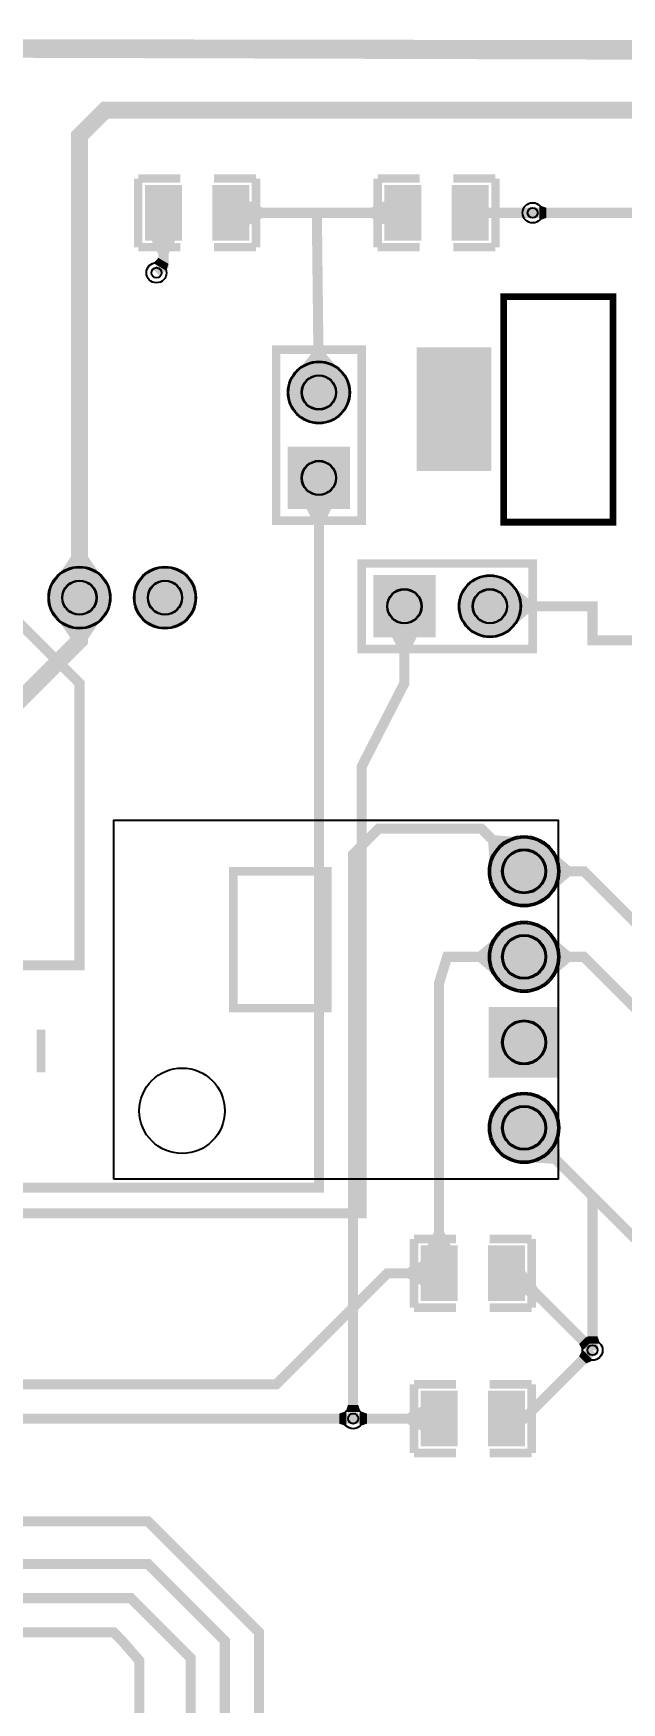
# Model space of a CAD drawing. Header units: millimetres. Extents: x 1 to 169, y 35 to 120.
# Drawn here: x 116.23 to 133.71, y 69.54 to 119.12 of the extents above; entities that cross this region are included whole.
import ezdxf

# ---------------------------------------------------------------- set-up
doc = ezdxf.new("R2010")
doc.units = ezdxf.units.MM
for name, color, linetype, true_color in [('BoardOutline', 7, 'Continuous', 0xff00ff), ('BottomLayer', 7, 'Continuous', 0x0000ff), ('BottomSolderLayer', 7, 'Continuous', 0xaa00ff), ('Hole', 7, 'Continuous', 0x000000), ('Multi-Layer', 7, 'Continuous', 0xc0c0c0), ('TopLayer', 7, 'Continuous', 0xff0000), ('TopPasterLayer', 7, 'Continuous', 0x808080), ('TopSilkLayer', 7, 'Continuous', 0xffff00), ('TopSolderLayer', 7, 'Continuous', 0x800080)]:
    doc.layers.add(name, color=color, linetype=linetype, true_color=true_color)

msp = doc.modelspace()

# ---------------------------------------------------------------- hatches: boundary and pattern name
at = {"layer": 'BottomLayer'}
for points in [[(131.263, 113.567), (131.263, 114.017), (131.473, 113.942), (131.473, 113.642)], [(130.39, 101.433), (130.39, 102.783), (131.02, 102.258), (131.02, 101.958)], [(129.812, 94.171), (130.873, 95.232), (129.954, 95.303), (129.742, 95.091)], [(130.748, 85.616), (131.808, 86.677), (131.879, 85.757), (131.667, 85.545)], [(132.617, 80.209), (133.067, 80.209), (132.992, 80.419), (132.692, 80.419)], [(125.505, 78.177), (125.955, 78.177), (125.88, 78.387), (125.58, 78.387)]]:
    msp.add_hatch(color=256, dxfattribs=at).paths.add_polyline_path(points)
at = {"layer": 'BottomSolderLayer'}
for points in [[(123.789, 108.458, 1), (125.64, 108.458, 1)], [(123.789, 104.993), (123.789, 106.844), (125.64, 106.844), (125.64, 104.993)], [(116.677, 102.362, 1), (118.528, 102.362, 1)], [(119.217, 102.362, 1), (121.068, 102.362, 1)], [(126.329, 103.034), (128.18, 103.034), (128.18, 101.183), (126.329, 101.183)], [(128.869, 102.108, 1), (130.72, 102.108, 1)], [(129.759, 94.234, 1), (131.861, 94.234, 1)], [(129.759, 91.694, 1), (131.861, 91.694, 1)], [(129.759, 88.103), (129.759, 90.205), (131.861, 90.205), (131.861, 88.103)], [(129.759, 86.614, 1), (131.861, 86.614, 1)]]:
    msp.add_hatch(color=256, dxfattribs=at).paths.add_polyline_path(points)
at = {"layer": 'Multi-Layer'}
for points in [[(123.814, 108.458, 1), (125.614, 108.458, 1)], [(123.814, 105.018), (123.814, 106.818), (125.614, 106.818), (125.614, 105.018)], [(126.354, 103.008), (128.154, 103.008), (128.154, 101.208), (126.354, 101.208)], [(128.894, 102.108, 1), (130.694, 102.108, 1)], [(129.81, 94.234, 1), (131.81, 94.234, 1)], [(129.81, 91.694, 1), (131.81, 91.694, 1)], [(129.81, 88.154), (129.81, 90.154), (131.81, 90.154), (131.81, 88.154)], [(129.81, 86.614, 1), (131.81, 86.614, 1)]]:
    msp.add_hatch(color=256, dxfattribs=at).paths.add_polyline_path(points)
at = {"layer": 'TopLayer'}
for points in [[(120.597, 113.017), (119.597, 113.017), (119.597, 114.567), (120.597, 114.567)], [(122.597, 113.017), (121.597, 113.017), (121.597, 114.567), (122.597, 114.567)], [(127.709, 113.017), (126.709, 113.017), (126.709, 114.567), (127.709, 114.567)], [(129.709, 113.017), (128.709, 113.017), (128.709, 114.567), (129.709, 114.567)], [(122.597, 114.167), (122.597, 113.417), (123.047, 113.642), (123.047, 113.942)], [(126.709, 113.417), (126.709, 114.167), (126.259, 113.942), (126.259, 113.642)], [(120.472, 113.017), (119.722, 113.017), (119.947, 112.567), (120.247, 112.567)], [(119.796, 112.3), (120.183, 112.07), (120.247, 112.277), (119.947, 112.454)], [(125.382, 109.061), (124.032, 109.046), (124.55, 109.682), (124.85, 109.685)], [(127.648, 106.21), (127.648, 109.716), (129.807, 109.716), (129.807, 106.21)], [(125.089, 105.018), (124.339, 105.018), (124.564, 104.568), (124.864, 104.568)], [(118.277, 102.957), (116.927, 102.957), (117.352, 103.587), (117.852, 103.587)], [(118.277, 101.767), (116.927, 101.767), (117.352, 101.137), (117.852, 101.137)], [(127.629, 101.208), (126.879, 101.208), (127.104, 100.758), (127.404, 100.758)], [(131.472, 93.484), (131.472, 94.984), (132.172, 94.384), (132.172, 94.084)], [(130.149, 90.944), (130.149, 92.444), (129.449, 91.844), (129.449, 91.544)], [(131.472, 90.944), (131.472, 92.444), (132.172, 91.844), (132.172, 91.544)], [(130.748, 85.616), (131.808, 86.677), (131.879, 85.757), (131.667, 85.545)], [(127.911, 83.071), (128.661, 83.071), (128.436, 83.521), (128.136, 83.521)], [(128.786, 81.521), (127.786, 81.521), (127.786, 83.071), (128.786, 83.071)], [(130.786, 81.521), (129.786, 81.521), (129.786, 83.071), (130.786, 83.071)], [(127.786, 81.921), (127.786, 82.671), (127.336, 82.446), (127.336, 82.146)], [(130.786, 82.441), (130.786, 81.691), (131.236, 81.404), (131.236, 81.828)], [(132.861, 80.31), (132.543, 79.991), (132.447, 80.193), (132.66, 80.405)], [(132.861, 79.711), (132.543, 80.029), (132.447, 79.827), (132.66, 79.615)], [(127.786, 77.603), (127.786, 78.353), (127.336, 78.128), (127.336, 77.828)], [(128.786, 77.203), (127.786, 77.203), (127.786, 78.753), (128.786, 78.753)], [(130.786, 77.203), (129.786, 77.203), (129.786, 78.753), (130.786, 78.753)], [(130.786, 78.353), (130.786, 77.603), (130.81, 77.828), (130.81, 78.128)], [(125.532, 77.753), (125.532, 78.203), (125.322, 78.128), (125.322, 77.828)], [(125.929, 77.753), (125.929, 78.203), (126.139, 78.128), (126.139, 77.828)]]:
    msp.add_hatch(color=256, dxfattribs=at).paths.add_polyline_path(points)
at = {"layer": 'TopPasterLayer'}
for points in [[(120.597, 113.017), (119.597, 113.017), (119.597, 114.567), (120.597, 114.567)], [(122.597, 113.017), (121.597, 113.017), (121.597, 114.567), (122.597, 114.567)], [(127.709, 113.017), (126.709, 113.017), (126.709, 114.567), (127.709, 114.567)], [(129.709, 113.017), (128.709, 113.017), (128.709, 114.567), (129.709, 114.567)], [(127.648, 106.21), (127.648, 109.716), (129.807, 109.716), (129.807, 106.21)], [(128.786, 81.521), (127.786, 81.521), (127.786, 83.071), (128.786, 83.071)], [(130.786, 81.521), (129.786, 81.521), (129.786, 83.071), (130.786, 83.071)], [(128.786, 77.203), (127.786, 77.203), (127.786, 78.753), (128.786, 78.753)], [(130.786, 77.203), (129.786, 77.203), (129.786, 78.753), (130.786, 78.753)]]:
    msp.add_hatch(color=256, dxfattribs=at).paths.add_polyline_path(points)
at = {"layer": 'TopSolderLayer'}
for points in [[(120.648, 112.966), (119.546, 112.966), (119.546, 114.618), (120.648, 114.618)], [(122.648, 112.966), (121.546, 112.966), (121.546, 114.618), (122.648, 114.618)], [(127.76, 112.966), (126.658, 112.966), (126.658, 114.618), (127.76, 114.618)], [(129.76, 112.966), (128.658, 112.966), (128.658, 114.618), (129.76, 114.618)], [(127.617, 106.128), (127.617, 109.798), (129.838, 109.798), (129.838, 106.128)], [(123.789, 108.458, 1), (125.64, 108.458, 1)], [(123.789, 104.993), (123.789, 106.844), (125.64, 106.844), (125.64, 104.993)], [(116.677, 102.362, 1), (118.528, 102.362, 1)], [(119.217, 102.362, 1), (121.068, 102.362, 1)], [(126.329, 103.034), (128.18, 103.034), (128.18, 101.183), (126.329, 101.183)], [(128.869, 102.108, 1), (130.72, 102.108, 1)], [(129.759, 94.234, 1), (131.861, 94.234, 1)], [(129.759, 91.694, 1), (131.861, 91.694, 1)], [(129.759, 88.103), (129.759, 90.205), (131.861, 90.205), (131.861, 88.103)], [(129.759, 86.614, 1), (131.861, 86.614, 1)], [(128.837, 81.47), (127.735, 81.47), (127.735, 83.122), (128.837, 83.122)], [(130.837, 81.47), (129.735, 81.47), (129.735, 83.122), (130.837, 83.122)], [(128.837, 77.152), (127.735, 77.152), (127.735, 78.804), (128.837, 78.804)], [(130.837, 77.152), (129.735, 77.152), (129.735, 78.804), (130.837, 78.804)]]:
    msp.add_hatch(color=256, dxfattribs=at).paths.add_polyline_path(points)

# ---------------------------------------------------------------- linework, layer by layer
at = {"layer": 'BoardOutline', "const_width": 0.254}
msp.add_lwpolyline([(168.91, 35.56), (1.778, 35.306), (1.778, 118.618), (84.836, 118.618), (169.164, 118.364), (168.91, 35.56)], close=True, dxfattribs=at)
at = {"layer": 'BottomLayer', "const_width": 0.3}
for points in [[(143.002, 109.22), (138.43, 113.792), (131.064, 113.792)], [(114.808, 91.44), (117.602, 91.44), (117.602, 99.822), (115.062, 102.362)], [(151.638, 101.092), (132.842, 101.092), (132.842, 102.108), (129.794, 102.108)], [(130.81, 94.234), (129.54, 95.504), (126.492, 95.504), (125.73, 94.742), (125.73, 77.978)], [(132.842, 80.01), (132.842, 84.582), (130.81, 86.614)]]:
    msp.add_lwpolyline(points, dxfattribs=at)
at = {"layer": 'BottomSolderLayer'}
for centre, radius in [((124.714, 108.458), 0.925), ((124.714, 108.458), 0.514), ((124.714, 105.918), 0.514), ((117.602, 102.362), 0.925), ((120.142, 102.362), 0.925), ((117.602, 102.362), 0.514), ((120.142, 102.362), 0.514), ((129.794, 102.108), 0.925), ((127.254, 102.108), 0.514), ((129.794, 102.108), 0.514), ((130.81, 94.234), 1.051), ((130.81, 94.234), 0.657), ((130.81, 91.694), 1.051), ((130.81, 91.694), 0.657), ((130.81, 89.154), 0.657), ((130.81, 86.614), 1.051), ((130.81, 86.614), 0.657)]:
    msp.add_circle(centre, radius, dxfattribs=at)
at = {"layer": 'Hole'}
for centre in [(131.064, 113.792), (119.888, 112.014), (132.842, 80.01), (125.73, 77.978)]:
    msp.add_circle(centre, 0.15, dxfattribs=at)
at = {"layer": 'Multi-Layer'}
for centre, radius in [((131.064, 113.792), 0.3), ((119.888, 112.014), 0.3), ((124.714, 108.458), 0.9), ((124.714, 108.458), 0.5), ((124.714, 105.918), 0.5), ((117.602, 102.362), 0.9), ((120.142, 102.362), 0.9), ((117.602, 102.362), 0.5), ((120.142, 102.362), 0.5), ((129.794, 102.108), 0.9), ((127.254, 102.108), 0.5), ((129.794, 102.108), 0.5), ((130.81, 94.234), 1), ((130.81, 94.234), 0.625), ((130.81, 91.694), 1), ((130.81, 91.694), 0.625), ((130.81, 89.154), 0.625), ((130.81, 86.614), 1), ((130.81, 86.614), 0.625), ((132.842, 80.01), 0.3), ((125.73, 77.978), 0.3)]:
    msp.add_circle(centre, radius, dxfattribs=at)
at = {"layer": 'TopLayer'}
for points, const_width in [([(117.602, 102.362), (117.602, 116.078), (118.364, 116.84), (135.89, 116.84), (137.16, 115.57), (137.16, 110.744)], 0.5), ([(120.097, 113.792), (120.097, 112.223), (119.888, 112.014)], 0.3), ([(122.098, 113.792), (127.209, 113.792)], 0.3), ([(124.714, 108.458), (124.653, 113.792)], 0.3), ([(131.064, 113.792), (129.21, 113.792)], 0.3), ([(99.314, 79.01), (101.869, 79.01), (107.696, 84.836), (124.714, 84.836), (124.714, 105.918)], 0.3), ([(117.602, 102.362), (117.602, 101.092), (115.062, 98.552), (94.996, 98.552), (94.742, 98.806)], 0.5), ([(99.639, 76.454), (100.584, 76.454), (108.204, 84.074), (125.984, 84.074), (125.984, 97.346), (127.254, 99.822), (127.254, 102.108)], 0.3), ([(130.81, 94.234), (132.588, 94.234), (136.017, 90.805), (141.758, 90.805)], 0.3), ([(130.81, 91.694), (128.524, 91.694), (128.285, 90.916), (128.285, 82.296)], 0.3), ([(130.81, 91.694), (132.588, 91.694), (134.747, 89.535), (141.758, 89.535)], 0.3), ([(155.448, 90.805), (155.448, 87.884), (151.892, 87.884), (145.796, 81.788), (135.636, 81.788), (130.81, 86.614)], 0.3), ([(128.285, 82.296), (126.746, 82.296), (123.444, 78.994), (106.68, 78.994), (101.237, 73.551), (101.237, 72.06)], 0.3), ([(132.842, 80.01), (130.556, 82.296), (130.287, 82.296)], 0.3), ([(130.287, 77.978), (130.81, 77.978), (132.842, 80.01)], 0.3), ([(125.73, 77.978), (106.68, 77.978), (102.037, 73.335), (102.037, 72.06)], 0.3), ([(128.285, 77.978), (125.73, 77.978)], 0.3), ([(138.43, 66.294), (123.444, 66.294), (122.936, 66.802), (122.936, 71.628), (119.634, 74.93), (104.648, 74.93), (102.837, 73.12), (102.837, 72.06)], 0.3), ([(138.43, 63.754), (123.444, 63.754), (121.92, 65.278), (121.92, 71.374), (119.634, 73.66), (104.394, 73.66), (103.637, 72.904), (103.637, 72.06)], 0.3), ([(131.572, 58.674), (126.238, 58.674), (120.904, 64.008), (120.904, 70.866), (119.126, 72.644), (108.458, 72.644), (106.421, 70.618), (105.08, 70.618)], 0.3), ([(131.572, 56.134), (126.746, 56.134), (119.38, 63.5), (119.38, 70.788), (118.872, 71.374), (118.623, 71.628), (108.712, 71.628), (106.934, 69.85), (105.08, 69.818)], 0.3)]:
    msp.add_lwpolyline(points, dxfattribs=dict(at, const_width=const_width))
at = {"layer": 'TopSilkLayer'}
for points, const_width in [([(169.164, 118.618), (169.164, 118.618), (1.524, 118.872), (1.524, 35.306), (169.164, 35.306), (169.164, 118.618)], 0.5), ([(133.454, 111.306), (133.454, 104.605), (130.206, 104.605), (130.206, 111.306), (133.454, 111.306)], 0.201), ([(123.444, 104.648), (123.444, 109.728), (125.984, 109.728), (125.984, 104.648), (123.444, 104.648)], 0.254), ([(125.984, 103.378), (131.064, 103.378), (131.064, 100.838), (125.984, 100.838), (125.984, 103.378)], 0.254), ([(122.174, 90.17), (124.968, 90.17), (124.968, 94.234), (122.174, 94.234), (122.174, 90.17)], 0.254)]:
    msp.add_lwpolyline(points, close=True, dxfattribs=dict(at, const_width=const_width))
at = {"layer": 'TopSilkLayer', "const_width": 0.254}
for points in [[(120.597, 114.812), (119.347, 114.812)], [(119.347, 112.772), (119.347, 114.812)], [(121.597, 114.812), (122.847, 114.812)], [(122.847, 112.772), (122.847, 114.812)], [(127.709, 114.812), (126.459, 114.812)], [(126.459, 112.772), (126.459, 114.812)], [(128.709, 114.812), (129.959, 114.812)], [(129.959, 112.772), (129.959, 114.812)], [(120.597, 112.772), (119.347, 112.772)], [(121.597, 112.772), (122.847, 112.772)], [(127.709, 112.772), (126.459, 112.772)], [(128.709, 112.772), (129.959, 112.772)], [(116.459, 88.265), (116.459, 89.535)], [(128.786, 83.316), (127.536, 83.316)], [(127.536, 81.276), (127.536, 83.316)], [(129.786, 83.316), (131.036, 83.316)], [(131.036, 81.276), (131.036, 83.316)], [(128.786, 81.276), (127.536, 81.276)], [(129.786, 81.276), (131.036, 81.276)], [(128.786, 78.998), (127.536, 78.998)], [(127.536, 76.958), (127.536, 78.998)], [(129.786, 78.998), (131.036, 78.998)], [(131.036, 76.958), (131.036, 78.998)], [(128.786, 76.958), (127.536, 76.958)], [(129.786, 76.958), (131.036, 76.958)]]:
    msp.add_lwpolyline(points, dxfattribs=at)
at = {"layer": 'TopSilkLayer'}
msp.add_lwpolyline([(118.618, 85.09), (118.618, 95.758), (131.826, 95.758), (131.826, 85.09)], close=True, dxfattribs=at)
msp.add_circle((120.65, 87.122), 1.27, dxfattribs=at)
at = {"layer": 'TopSolderLayer'}
for centre, radius in [((124.714, 108.458), 0.925), ((124.714, 108.458), 0.514), ((124.714, 105.918), 0.514), ((117.602, 102.362), 0.925), ((120.142, 102.362), 0.925), ((117.602, 102.362), 0.514), ((120.142, 102.362), 0.514), ((129.794, 102.108), 0.925), ((127.254, 102.108), 0.514), ((129.794, 102.108), 0.514), ((130.81, 94.234), 1.051), ((130.81, 94.234), 0.657), ((130.81, 91.694), 1.051), ((130.81, 91.694), 0.657), ((130.81, 89.154), 0.657), ((130.81, 86.614), 1.051), ((130.81, 86.614), 0.657)]:
    msp.add_circle(centre, radius, dxfattribs=at)

doc.saveas('drawing.dxf')
